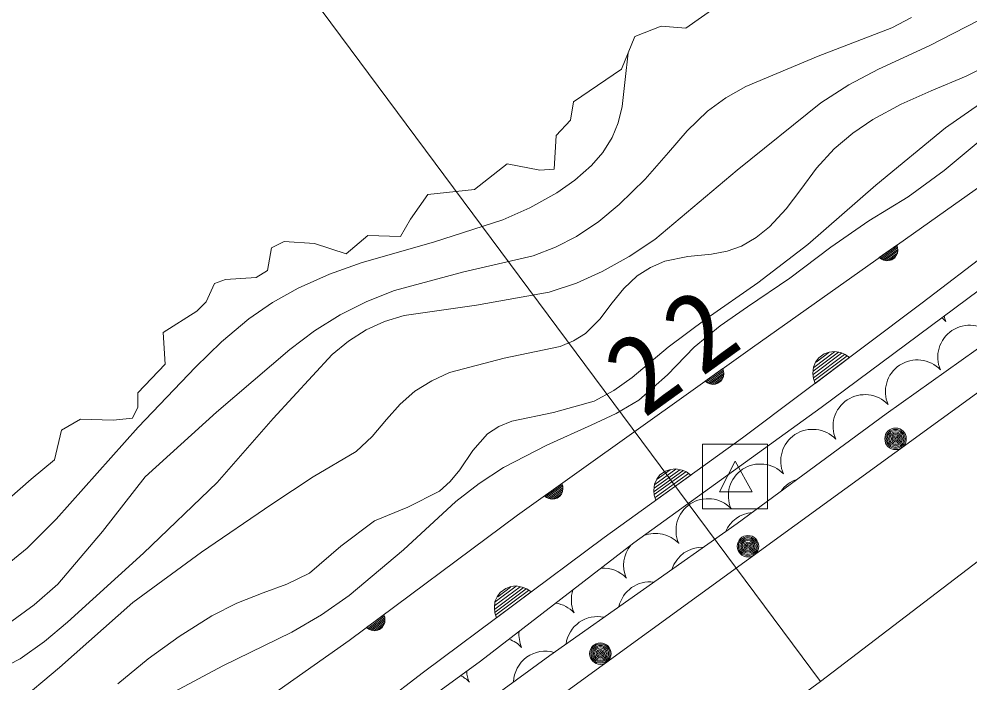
# Model space of a CAD drawing. Units: millimetres, scale not verified. Extents: x 40000 to 680000, y 20000 to 380000.
# Drawn here: x 491186 to 513200, y 286537 to 301915 of the extents above; entities that cross this region are included whole.
import ezdxf

# ---------------------------------------------------------------- set-up
doc = ezdxf.new("R2010")
doc.units = ezdxf.units.MM
doc.header["$LTSCALE"] = 1000
doc.linetypes.add('CHAIN', pattern=[18.5, 12, -1.5, 3.5, -1.5])
doc.layers.add('S-BGD', color=7, linetype='Continuous', lineweight=13)
doc.styles.add('ＭＳ ゴシック', font='')
doc.styles.get('ＭＳ ゴシック').set_extended_font_data('MS Gothic')

msp = doc.modelspace()

# ---------------------------------------------------------------- linework, layer by layer
at = {"layer": 'S-BGD', "linetype": 'CHAIN'}
for p, q in [((509737, 286572), (542828, 311869)), ((506322, 284068), (509737, 286572))]:
    msp.add_line(p, q, dxfattribs=at)
at = {"layer": 'S-BGD'}
for p, q in [((509737, 286572), (492188, 310193)), ((506620, 301701), (507423, 302268)), ((511850, 301951), (511395, 301708)), ((512258, 301291), (513399, 301879)), ((505440, 301512), (506054, 301748)), ((506054, 301748), (506620, 301701)), ((511395, 301708), (509686, 301057)), ((505133, 300756), (505440, 301512)), ((511081, 300753), (512258, 301291)), ((505218, 300516), (505286, 301134)), ((509686, 301057), (508009, 300352)), ((513884, 300985), (513114, 300595)), ((504022, 300000), (505133, 300756)), ((510395, 300388), (511081, 300753)), ((505146, 299886), (505218, 300516)), ((513114, 300595), (512301, 300251)), ((508009, 300352), (507547, 300092)), ((509750, 299977), (510395, 300388)), ((507547, 300092), (507122, 299783)), ((512301, 300251), (511611, 299945)), ((503951, 299574), (504022, 300000)), ((505059, 299511), (505146, 299886)), ((507808, 298416), (509750, 299977)), ((511611, 299945), (510951, 299586)), ((512637, 299391), (513418, 299945)), ((507122, 299783), (506654, 299329)), ((503621, 299220), (503951, 299574)), ((504920, 299168), (505059, 299511)), ((510951, 299586), (510485, 299271)), ((511022, 298065), (512637, 299391)), ((503573, 298440), (503621, 299220)), ((506654, 299329), (506224, 298826)), ((510485, 299271), (510057, 298908)), ((504705, 298827), (504920, 299168)), ((513389, 299066), (512600, 298410)), ((504442, 298523), (504705, 298827)), ((506224, 298826), (505680, 298205)), ((510057, 298908), (509646, 298458)), ((501730, 297968), (502486, 298558)), ((502486, 298558), (503242, 298417)), ((504056, 298182), (504442, 298523)), ((516376, 298629), (512092, 295340)), ((503242, 298417), (503573, 298440)), ((505905, 296810), (507808, 298416)), ((508166, 294308), (513873, 298357)), ((509646, 298458), (509283, 297969)), ((512600, 298410), (511769, 297796)), ((503635, 297891), (504056, 298182)), ((505680, 298205), (505083, 297618)), ((500653, 297849), (501730, 297968)), ((503010, 297545), (503635, 297891)), ((509283, 297969), (508948, 297521)), ((509448, 296695), (511022, 298065)), ((500251, 297282), (500653, 297849)), ((511769, 297796), (510856, 297240)), ((502384, 297266), (503010, 297545)), ((505083, 297618), (504607, 297226)), ((508948, 297521), (508560, 297103)), ((500015, 296881), (500251, 297282)), ((500778, 296746), (502384, 297266)), ((504607, 297226), (504094, 296881)), ((510856, 297240), (509979, 296634)), ((508560, 297103), (508253, 296854)), ((497031, 296614), (497321, 296762)), ((497321, 296762), (498030, 296715)), ((498762, 296479), (499259, 296904)), ((499259, 296904), (500015, 296881)), ((504094, 296881), (503602, 296628)), ((505312, 296413), (505905, 296810)), ((508253, 296854), (507914, 296657)), ((496936, 296094), (497031, 296614)), ((498030, 296715), (498762, 296479)), ((499129, 296275), (500778, 296746)), ((503602, 296628), (503087, 296430)), ((507577, 296535), (507217, 296470)), ((507914, 296657), (507577, 296535)), ((508287, 295807), (509448, 296695)), ((509979, 296634), (509034, 295916)), ((511101, 296390), (511509, 296679)), ((511517, 296647), (511129, 296372)), ((511157, 296354), (511524, 296614)), ((511527, 296578), (511192, 296340)), ((511228, 296327), (511525, 296538)), ((511509, 296679), (511526, 296621)), ((511530, 296565), (511522, 296492)), ((511526, 296621), (511530, 296565)), ((503087, 296430), (501484, 296061)), ((504688, 296067), (505312, 296413)), ((506669, 296417), (506134, 296304)), ((507217, 296470), (506669, 296417)), ((511149, 296354), (511101, 296390)), ((511202, 296332), (511149, 296354)), ((511274, 296315), (511202, 296332)), ((511519, 296495), (511272, 296320)), ((511336, 296322), (511274, 296315)), ((511395, 296341), (511336, 296322)), ((511338, 296328), (511490, 296436)), ((511458, 296386), (511395, 296341)), ((511495, 296435), (511458, 296386)), ((511522, 296492), (511495, 296435)), ((496676, 295929), (496936, 296094)), ((498374, 296004), (499129, 296275)), ((505802, 296162), (505498, 295966)), ((506134, 296304), (505802, 296162)), ((495708, 295787), (495967, 295882)), ((495967, 295882), (496676, 295929)), ((497650, 295681), (498374, 296004)), ((501484, 296061), (499878, 295628)), ((504088, 295801), (504688, 296067)), ((505498, 295966), (505188, 295677)), ((509034, 295916), (508051, 295246)), ((509756, 292917), (513763, 295903)), ((495518, 295362), (495708, 295787)), ((497057, 295349), (497650, 295681)), ((503461, 295589), (504088, 295801)), ((505188, 295677), (504921, 295345)), ((507094, 294970), (508287, 295807)), ((499878, 295628), (499239, 295376)), ((501776, 295286), (503461, 295589)), ((495306, 295149), (495518, 295362)), ((496503, 294969), (497057, 295349)), ((499239, 295376), (498619, 295066)), ((500105, 295045), (501776, 295286)), ((504921, 295345), (504633, 294967)), ((508051, 295246), (507419, 294809)), ((512092, 295340), (507934, 292214)), ((514877, 295345), (511261, 292773)), ((494526, 294653), (495306, 295149)), ((498619, 295066), (498025, 294692)), ((499649, 294908), (500105, 295045)), ((515809, 295036), (503528, 286098)), ((503528, 286098), (515809, 295036)), ((495870, 294437), (496503, 294969)), ((499226, 294718), (499649, 294908)), ((504633, 294967), (504303, 294634)), ((506216, 294314), (507094, 294970)), ((507419, 294809), (506818, 294318)), ((494573, 293920), (494526, 294653)), ((498025, 294692), (497453, 294261)), ((498814, 294457), (499226, 294718)), ((504303, 294634), (504024, 294459)), ((495272, 293854), (495870, 294437)), ((498437, 294147), (498814, 294457)), ((503710, 294334), (502417, 294059)), ((504024, 294459), (503710, 294334)), ((497453, 294261), (495758, 292806)), ((497068, 292665), (498437, 294147)), ((502729, 290424), (508166, 294308)), ((505377, 293612), (506216, 294314)), ((506818, 294318), (506195, 293678)), ((509571, 293679), (510228, 294173)), ((510155, 294196), (509573, 293759)), ((510298, 294147), (509578, 293607)), ((509584, 293845), (510067, 294209)), ((509596, 293542), (510355, 294113)), ((509936, 294188), (509638, 293964)), ((509699, 294066), (509823, 294159)), ((509823, 294159), (509939, 294200)), ((509939, 294200), (510063, 294218)), ((510063, 294218), (510207, 294189)), ((510207, 294189), (510314, 294147)), ((510314, 294147), (510413, 294078)), ((493935, 293259), (494573, 293920)), ((502417, 294059), (501153, 293727)), ((509576, 293852), (509627, 293966)), ((510413, 294078), (509614, 293477)), ((509627, 293966), (509699, 294066)), ((493947, 292461), (495272, 293854)), ((501153, 293727), (500741, 293538)), ((506195, 293678), (505537, 293088)), ((507073, 293527), (507480, 293818)), ((507488, 293785), (507102, 293509)), ((507130, 293491), (507496, 293752)), ((507499, 293716), (507165, 293477)), ((507201, 293465), (507497, 293676)), ((507480, 293818), (507497, 293759)), ((507502, 293703), (507495, 293630)), ((507497, 293759), (507502, 293703)), ((509564, 293705), (509576, 293852)), ((509576, 293593), (509564, 293705)), ((500741, 293538), (500351, 293294)), ((504953, 293311), (505377, 293612)), ((507122, 293491), (507073, 293527)), ((507175, 293469), (507122, 293491)), ((507246, 293453), (507175, 293469)), ((507491, 293633), (507245, 293457)), ((507309, 293460), (507246, 293453)), ((507367, 293479), (507309, 293460)), ((507311, 293466), (507462, 293574)), ((507430, 293524), (507367, 293479)), ((507467, 293574), (507430, 293524)), ((507495, 293630), (507467, 293574)), ((509614, 293477), (509576, 293593)), ((493935, 292928), (493935, 293259)), ((500351, 293294), (500007, 292992)), ((504500, 293062), (504953, 293311)), ((503557, 292802), (504500, 293062)), ((505537, 293088), (505008, 292775)), ((493817, 292668), (493935, 292928)), ((495758, 292806), (494109, 291312)), ((500007, 292992), (499696, 292637)), ((502598, 292602), (503557, 292802)), ((505422, 289786), (509756, 292917)), ((492173, 292394), (492612, 292644)), ((492612, 292644), (493368, 292621)), ((493368, 292621), (493817, 292668)), ((495775, 291177), (497068, 292665)), ((499696, 292637), (499365, 292246)), ((502295, 292479), (502598, 292602)), ((505008, 292775), (504435, 292507)), ((511261, 292773), (507812, 290232)), ((492007, 291709), (492173, 292394)), ((492680, 291040), (493947, 292461)), ((502035, 292310), (502295, 292479)), ((504435, 292507), (503406, 292045)), ((499365, 292246), (498988, 291896)), ((501695, 291922), (502035, 292310)), ((507934, 292214), (504729, 289907)), ((501389, 291477), (501695, 291922)), ((503406, 292045), (502405, 291529)), ((507011, 290572), (507011, 292072)), ((507011, 292072), (508511, 292072)), ((508511, 292072), (508511, 290572)), ((491464, 291260), (492007, 291709)), ((498988, 291896), (497995, 291314)), ((501170, 291200), (501389, 291477)), ((502405, 291529), (501841, 291161)), ((506482, 291476), (505891, 291052)), ((505904, 291137), (506395, 291491)), ((506263, 291473), (505960, 291255)), ((506149, 291447), (506266, 291485)), ((506266, 291485), (506391, 291500)), ((506391, 291500), (506534, 291468)), ((506534, 291468), (506640, 291424)), ((507405, 290966), (507761, 291671)), ((507761, 291671), (508155, 290966)), ((490684, 290574), (491464, 291260)), ((494109, 291312), (493119, 290049)), ((497995, 291314), (497036, 290682)), ((505887, 290972), (506555, 291452)), ((506624, 291425), (505893, 290899)), ((505896, 291144), (505950, 291257)), ((505910, 290834), (506681, 291389)), ((506737, 291352), (505926, 290768)), ((505950, 291257), (506023, 291356)), ((506023, 291356), (506149, 291447)), ((506640, 291424), (506737, 291352)), ((492049, 290329), (492680, 291040)), ((494067, 289547), (495775, 291177)), ((500922, 290981), (501170, 291200)), ((501841, 291161), (501301, 290737)), ((503348, 290866), (503755, 291157)), ((503763, 291124), (503377, 290848)), ((503405, 290830), (503771, 291092)), ((503774, 291055), (503440, 290816)), ((503755, 291157), (503772, 291099)), ((503777, 291042), (503770, 290969)), ((503772, 291099), (503777, 291042)), ((505881, 290998), (505896, 291144)), ((500186, 290612), (500922, 290981)), ((503397, 290831), (503348, 290866)), ((503450, 290808), (503397, 290831)), ((503521, 290792), (503450, 290808)), ((503476, 290804), (503772, 291015)), ((503766, 290972), (503520, 290797)), ((503642, 290818), (503584, 290799)), ((503586, 290805), (503737, 290914)), ((503705, 290863), (503642, 290818)), ((503742, 290913), (503705, 290863)), ((503770, 290969), (503742, 290913)), ((505891, 290885), (505881, 290998)), ((505926, 290768), (505891, 290885)), ((508155, 290966), (507405, 290966)), ((497036, 290682), (495408, 289564)), ((499416, 290296), (500186, 290612)), ((501301, 290737), (500084, 289625)), ((503584, 290799), (503521, 290792)), ((498829, 287518), (502729, 290424)), ((508511, 290572), (507011, 290572)), ((491378, 289661), (492049, 290329)), ((498638, 289706), (499416, 290296)), ((507812, 290232), (503476, 287175)), ((493119, 290049), (492084, 288827)), ((497909, 289077), (498638, 289706)), ((504729, 289907), (500553, 286785)), ((501870, 287040), (505422, 289786)), ((490625, 289055), (491378, 289661)), ((492306, 287949), (494067, 289547)), ((495408, 289564), (493818, 288398)), ((500084, 289625), (498832, 288564)), ((497385, 288826), (497909, 289077)), ((492084, 288827), (491536, 288347)), ((496837, 288629), (497385, 288826)), ((496231, 288388), (496837, 288629)), ((502199, 288249), (502857, 288742)), ((502784, 288765), (502201, 288329)), ((502927, 288716), (502206, 288177)), ((502212, 288415), (502696, 288777)), ((502223, 288112), (502984, 288681)), ((503042, 288645), (502241, 288047)), ((502256, 288536), (502328, 288636)), ((502565, 288757), (502267, 288534)), ((502328, 288636), (502452, 288729)), ((502452, 288729), (502568, 288769)), ((502568, 288769), (502692, 288787)), ((502692, 288787), (502836, 288757)), ((502836, 288757), (502943, 288715)), ((502943, 288715), (503042, 288645)), ((493818, 288398), (492120, 286897)), ((495652, 288094), (496231, 288388)), ((498832, 288564), (498187, 288117)), ((502192, 288275), (502204, 288422)), ((502204, 288422), (502256, 288536)), ((491536, 288347), (490939, 287906)), ((502204, 288163), (502192, 288275)), ((491773, 287496), (492306, 287949)), ((494892, 287616), (495652, 288094)), ((498187, 288117), (497502, 287716)), ((499233, 287819), (499634, 288117)), ((499642, 288085), (499262, 287801)), ((499290, 287783), (499651, 288052)), ((499655, 288016), (499325, 287770)), ((499362, 287759), (499653, 287976)), ((499634, 288117), (499652, 288059)), ((499652, 288059), (499658, 288003)), ((499658, 288003), (499652, 287930)), ((502241, 288047), (502204, 288163)), ((499282, 287784), (499233, 287819)), ((499335, 287762), (499282, 287784)), ((499407, 287747), (499335, 287762)), ((499648, 287933), (499405, 287752)), ((499469, 287756), (499407, 287747)), ((499528, 287776), (499469, 287756)), ((499471, 287762), (499621, 287874)), ((499590, 287823), (499528, 287776)), ((499626, 287873), (499590, 287823)), ((499652, 287930), (499626, 287873)), ((494173, 287093), (494892, 287616)), ((495072, 284881), (498829, 287518)), ((497502, 287716), (495903, 286933)), ((491214, 287099), (491773, 287496)), ((490573, 286769), (491214, 287099)), ((493471, 286516), (494173, 287093)), ((503476, 287175), (500212, 284801)), ((492120, 286897), (490373, 285434)), ((495903, 286933), (494327, 286094)), ((495436, 282376), (501870, 287040)), ((500553, 286785), (495785, 283178))]:
    msp.add_line(p, q, dxfattribs=at)
for centre, radius in [((511478, 292192), 249), ((511478, 292192), 220), ((511478, 292192), 191), ((511478, 292192), 161), ((511478, 292192), 132), ((511478, 292192), 97.5), ((511478, 292192), 67.5), ((511478, 292192), 38.7), ((511478, 292192), 7.5), ((508061, 289705), 249), ((508061, 289705), 220), ((508061, 289705), 191), ((508061, 289705), 161), ((508061, 289705), 132), ((508061, 289705), 97.5), ((508061, 289705), 67.5), ((508061, 289705), 38.7), ((508061, 289705), 7.5), ((504644, 287218), 249), ((504644, 287218), 220), ((504644, 287218), 191), ((504644, 287218), 161), ((504644, 287218), 132), ((504644, 287218), 97.5), ((504644, 287218), 67.5), ((504644, 287218), 38.7), ((504644, 287218), 7.5)]:
    msp.add_circle(centre, radius, dxfattribs=at)
for centre, start, end in [((512108, 294403), 43.4083, 53.5551), ((513320, 295206), 193.2148, 203.6741), ((513192, 294084), 43.4083, 203.6741), ((511980, 293281), 43.4083, 203.6741), ((510768, 292478), 43.4083, 203.6741), ((509557, 291674), 43.4083, 203.6741), ((508345, 290871), 43.4083, 203.6741), ((509428, 290552), 108.1603, 144.6084), ((507133, 290068), 43.4083, 203.6741), ((508217, 289749), 94.8258, 156.8841), ((505921, 289265), 43.4083, 111.5253), ((505921, 289265), 141.1063, 203.6741), ((507005, 288946), 87.7773, 162.5878), ((504710, 288461), 43.4083, 93.7858), ((505793, 288143), 82.7372, 167.628), ((504710, 288461), 161.6124, 203.6741), ((503498, 287658), 43.4083, 81.0937), ((504581, 287339), 78.1422, 172.223), ((503498, 287658), 174.3044, 203.6741), ((502286, 286855), 43.4083, 70.6661), ((503370, 286536), 73.868, 178.01), ((501075, 286052), 43.4083, 62.8411), ((502286, 286855), 183.6015, 203.6741)]:
    msp.add_arc(centre, 738, start, end, dxfattribs=at)

# ---------------------------------------------------------------- texts
at = {"layer": 'S-BGD', "insert": (505648, 292652), "char_height": 1833, "attachment_point": 7, "rotation": 35.8, "style": 'ＭＳ ゴシック'}
msp.add_mtext('\\T1.32;22', dxfattribs=at)

doc.saveas('drawing.dxf')
